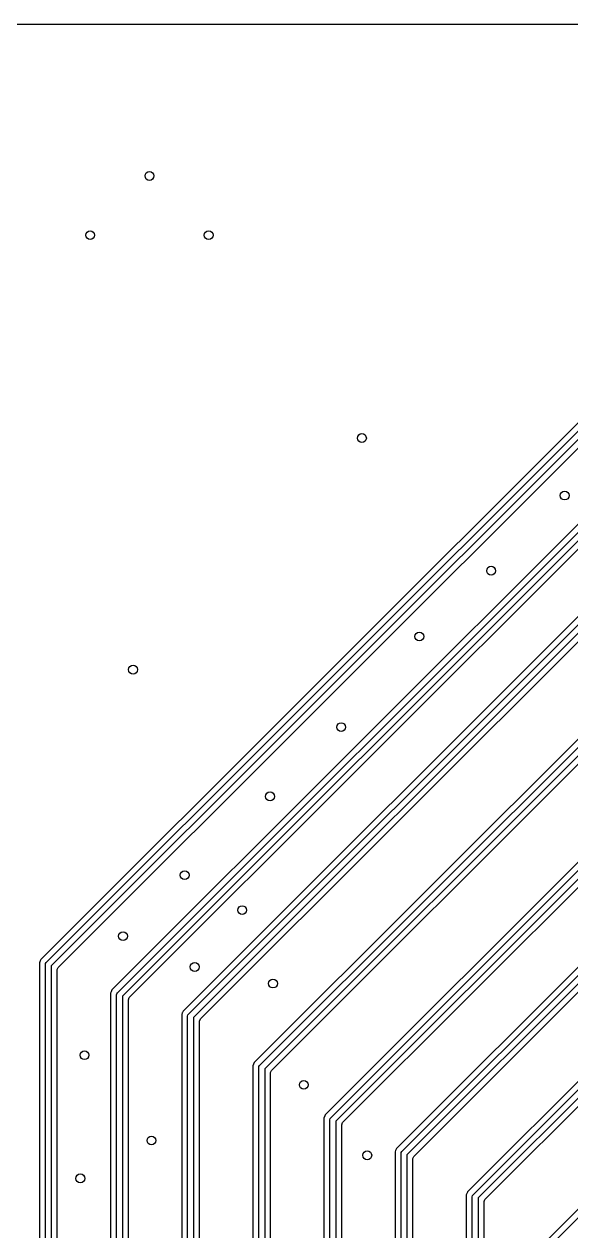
# Model space of a CAD drawing. Extents: x 114.9 to 199.6, y -137.1 to -76.7.
# Drawn here: x 155.62 to 164.84, y -97.03 to -76.65 of the extents above; entities that cross this region are included whole.
import ezdxf

# ---------------------------------------------------------------- set-up
doc = ezdxf.new("R2010")
doc.units = 0
doc.layers.add('BLACK', color=7, linetype='CONTINUOUS')

msp = doc.modelspace()

# ---------------------------------------------------------------- linework, layer by layer
at = {"layer": 'BLACK', "linetype": 'CONTINUOUS'}
for p, q in [((115.67417, -76.6505), (198.78583, -76.6505)), ((166.124744, -82.222415), (155.902414, -92.444745)), ((155.994645, -92.494645), (166.174645, -82.314645)), ((166.23071, -82.4), (156.08, -92.55071)), ((156.194852, -92.577987), (166.257987, -82.514852)), ((166.008745, -84.048414), (157.102413, -92.954745)), ((157.194645, -93.004645), (166.058645, -84.140645)), ((166.11471, -84.226), (157.28, -93.06071)), ((157.394852, -93.087988), (166.141988, -84.340852)), ((166.568745, -85.048415), (158.302414, -93.314745)), ((158.394645, -93.364645), (166.618644, -85.140645)), ((166.674711, -85.226), (158.48, -93.42071)), ((158.594852, -93.447987), (166.701987, -85.340852)), ((167.638746, -86.048414), (159.502414, -94.184745)), ((159.594645, -94.234645), (167.688645, -86.140644)), ((167.744711, -86.226), (159.68, -94.29071)), ((159.794852, -94.317987), (167.771987, -86.340852)), ((168.718745, -87.048414), (160.702414, -95.064745)), ((160.794645, -95.114645), (168.768645, -87.140645)), ((168.82471, -87.226), (160.88, -95.17071)), ((160.994852, -95.197988), (168.851988, -87.340852)), ((169.488744, -88.048415), (161.902413, -95.634745)), ((161.994645, -95.684645), (169.538645, -88.140645)), ((169.59471, -88.226), (162.08, -95.74071)), ((162.194852, -95.767987), (169.621987, -88.340852)), ((169.418745, -90.048414), (163.102414, -96.364744)), ((163.194645, -96.414645), (169.468645, -90.140645)), ((169.52471, -90.226), (163.28, -96.47071)), ((163.394852, -96.497988), (169.551988, -90.340852)), ((170.578745, -91.048415), (164.102414, -97.524745)), ((164.194645, -97.574645), (170.628645, -91.140645)), ((155.892392, -92.468941), (155.8795, -92.500062)), ((155.8795, -92.500062), (155.8795, -134.270767)), ((155.892393, -92.468939), (155.892392, -92.468941)), ((155.902411, -92.44475), (155.892393, -92.468939)), ((155.902414, -92.444745), (155.902411, -92.44475)), ((155.983806, -92.510866), (155.994645, -92.494645)), ((155.98, -92.53), (155.983806, -92.510866)), ((155.98, -134.4), (155.98, -92.53)), ((156.08, -92.55071), (156.08, -134.4)), ((156.1805, -92.612635), (156.194852, -92.577987)), ((156.1805, -134.270767), (156.1805, -92.612635)), ((157.08899, -92.987151), (157.0795, -93.010064)), ((157.0795, -93.010064), (157.0795, -93.010065)), ((157.0795, -93.010065), (157.0795, -134.270767)), ((157.102413, -92.954746), (157.08899, -92.987149)), ((157.08899, -92.987149), (157.08899, -92.987151)), ((157.102413, -92.954745), (157.102413, -92.954746)), ((157.18, -93.04), (157.183806, -93.020866)), ((157.18, -134.4), (157.18, -93.04)), ((157.183806, -93.020866), (157.194645, -93.004645)), ((157.28, -93.06071), (157.28, -134.4)), ((157.3805, -93.122636), (157.394852, -93.087988)), ((157.3805, -134.270767), (157.3805, -93.122636)), ((158.302411, -93.31475), (158.297216, -93.327293)), ((158.302414, -93.314745), (158.302411, -93.31475)), ((158.289675, -93.3455), (158.2795, -93.370062)), ((158.2795, -93.370062), (158.2795, -134.270767)), ((158.289676, -93.345498), (158.289675, -93.3455)), ((158.291486, -93.341129), (158.289676, -93.345498)), ((158.297216, -93.327293), (158.291486, -93.341129)), ((158.38, -93.4), (158.383806, -93.380866)), ((158.38, -134.4), (158.38, -93.4)), ((158.383806, -93.380866), (158.394645, -93.364645)), ((158.48, -93.42071), (158.48, -134.4)), ((158.5805, -93.482635), (158.594852, -93.447987)), ((158.5805, -134.270767), (158.5805, -93.482635)), ((159.49198, -94.209936), (159.4795, -94.240062)), ((159.4795, -94.240062), (159.4795, -134.270767)), ((159.491981, -94.209934), (159.49198, -94.209936)), ((159.502411, -94.18475), (159.491981, -94.209934)), ((159.502414, -94.184745), (159.502411, -94.18475)), ((159.58, -94.27), (159.583806, -94.250866)), ((159.58, -134.4), (159.58, -94.27)), ((159.583806, -94.250866), (159.594645, -94.234645)), ((159.68, -94.29071), (159.68, -134.4)), ((159.7805, -94.352635), (159.794852, -94.317987)), ((159.7805, -134.270767), (159.7805, -94.352635)), ((160.693817, -95.0855), (160.6795, -95.120062)), ((160.6795, -95.120062), (160.6795, -134.270767)), ((160.693818, -95.085498), (160.693817, -95.0855)), ((160.702411, -95.06475), (160.693818, -95.085498)), ((160.702414, -95.064745), (160.702411, -95.06475)), ((160.78, -95.15), (160.783806, -95.130866)), ((160.78, -134.4), (160.78, -95.15)), ((160.783806, -95.130866), (160.794645, -95.114645)), ((160.88, -95.17071), (160.88, -134.4)), ((160.9805, -95.232636), (160.994852, -95.197988)), ((160.9805, -134.270767), (160.9805, -95.232636)), ((161.88899, -95.667151), (161.8795, -95.690064)), ((161.8795, -95.690064), (161.8795, -95.690065)), ((161.8795, -95.690065), (161.8795, -134.270767)), ((161.902413, -95.634746), (161.88899, -95.667149)), ((161.88899, -95.667149), (161.88899, -95.667151)), ((161.902413, -95.634745), (161.902413, -95.634746)), ((161.98, -95.72), (161.983806, -95.700866)), ((161.98, -134.4), (161.98, -95.72)), ((161.983806, -95.700866), (161.994645, -95.684645)), ((162.08, -95.74071), (162.08, -134.4)), ((162.1805, -95.802635), (162.194852, -95.767987)), ((162.1805, -134.270767), (162.1805, -95.802635)), ((163.100309, -96.369825), (163.089726, -96.395376)), ((163.102411, -96.364749), (163.100309, -96.369825)), ((163.102414, -96.364744), (163.102411, -96.364749)), ((163.089726, -96.395377), (163.0795, -96.420062)), ((163.0795, -96.420062), (163.0795, -134.270767)), ((163.089726, -96.395376), (163.089726, -96.395377)), ((163.18, -96.45), (163.183806, -96.430866)), ((163.18, -134.4), (163.18, -96.45)), ((163.183806, -96.430866), (163.194645, -96.414645)), ((163.28, -96.47071), (163.28, -134.4)), ((163.3805, -96.532636), (163.394852, -96.497988)), ((163.3805, -134.270767), (163.3805, -96.532636))]:
    msp.add_line(p, q, dxfattribs=at)
at = {"layer": 'BLACK'}
for centre in [(157.736, -79.2135), (156.736, -80.2135), (158.736, -80.2135), (161.32, -83.64), (164.74, -84.61), (163.5, -85.88), (162.29, -86.99), (157.46, -87.55), (160.97, -88.52), (159.77, -89.69), (158.33, -91.02), (159.3, -91.61), (157.29, -92.05), (158.5, -92.57), (159.82, -92.85), (156.64, -94.06), (160.34, -94.56), (157.77, -95.5), (161.41, -95.75), (156.57, -96.14)]:
    msp.add_circle(centre, 0.075, dxfattribs=at)

doc.saveas('drawing.dxf')
